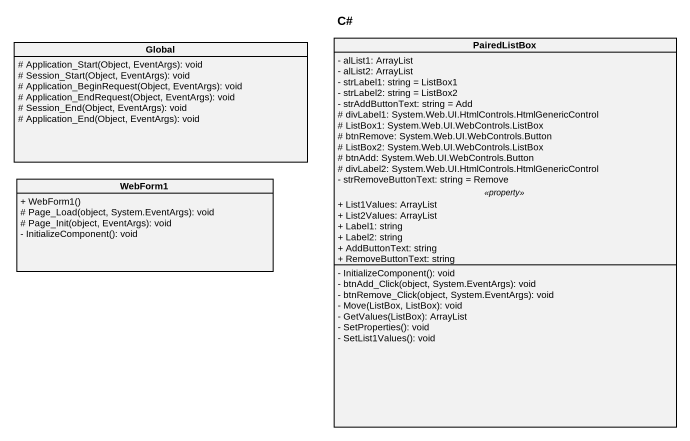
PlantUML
@startuml
title C#
hide circle
hide empty members
skinparam classAttributeIconSize 0
class Global {
  # Application_Start(Object, EventArgs): void
  # Session_Start(Object, EventArgs): void
  # Application_BeginRequest(Object, EventArgs): void
  # Application_EndRequest(Object, EventArgs): void
  # Session_End(Object, EventArgs): void
  # Application_End(Object, EventArgs): void
}
class PairedListBox {
  - alList1: ArrayList
  - alList2: ArrayList
  - strLabel1: string = ListBox1
  - strLabel2: string = ListBox2
  - strAddButtonText: string = Add
  # divLabel1: System.Web.UI.HtmlControls.HtmlGenericControl
  # ListBox1: System.Web.UI.WebControls.ListBox
  # btnRemove: System.Web.UI.WebControls.Button
  # ListBox2: System.Web.UI.WebControls.ListBox
  # btnAdd: System.Web.UI.WebControls.Button
  # divLabel2: System.Web.UI.HtmlControls.HtmlGenericControl
  - strRemoveButtonText: string = Remove
  .. <<property>> ..
  + List1Values: ArrayList
  + List2Values: ArrayList
  + Label1: string
  + Label2: string
  + AddButtonText: string
  + RemoveButtonText: string
  --
  - InitializeComponent(): void
  - btnAdd_Click(object, System.EventArgs): void
  - btnRemove_Click(object, System.EventArgs): void
  - Move(ListBox, ListBox): void
  - GetValues(ListBox): ArrayList
  - SetProperties(): void
  - SetList1Values(): void
}
class WebForm1 {
  + WebForm1()
  # Page_Load(object, System.EventArgs): void
  # Page_Init(object, EventArgs): void
  - InitializeComponent(): void
}
@enduml
